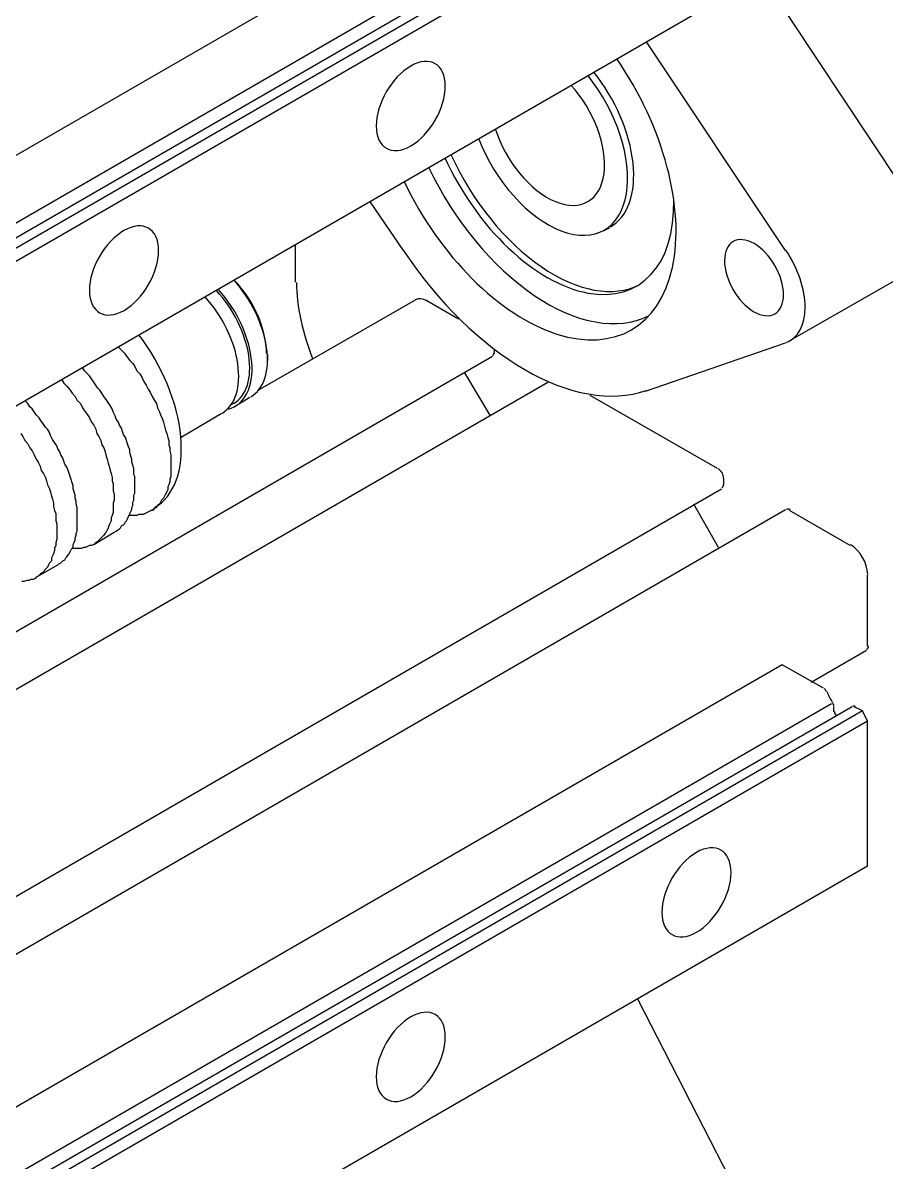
# Model space of a CAD drawing. Extents: x 23 to 317, y -101 to 289.
# Drawn here: x 208.3 to 220.91, y 150.94 to 167.58 of the extents above; entities that cross this region are included whole.
import ezdxf

# ---------------------------------------------------------------- set-up
doc = ezdxf.new("R2010")
doc.units = 0
doc.layers.get('0').update_dxf_attribs({"linetype": 'CONTINUOUS'})

msp = doc.modelspace()

# ---------------------------------------------------------------- linework, layer by layer
at = {"color": 7}
for points in [[(219.387989, 172.107344), (182.961095, 151.079705)], [(220.108422, 171.537001), (183.591474, 150.449327)], [(220.408602, 171.491974), (183.786591, 150.344263)], [(220.558692, 171.431938), (183.906663, 150.269218)], [(220.633737, 171.281848), (184.086772, 150.179164)], [(220.633737, 169.165576), (184.522033, 148.318046)], [(219.087808, 168.265034), (221.099017, 165.233212)], [(219.433016, 164.257626), (217.406798, 167.304457)], [(213.369371, 164.96305), (213.84966, 164.257626)], [(216.776419, 164.542797), (216.866473, 164.587824)], [(212.273713, 164.34768), (212.273713, 163.792346)], [(221.174062, 163.897409), (219.493052, 162.936832)], [(211.733388, 162.216399), (214.029768, 163.537193)], [(214.660147, 163.252021), (214.194868, 163.522184)], [(217.391789, 162.20139), (219.433016, 162.906814)], [(185.572665, 145.616422), (215.155445, 162.711697)], [(209.692161, 162.846778), (209.737188, 162.801751), (209.782215, 162.756724), (209.812233, 162.711697), (209.85726, 162.651661), (209.902288, 162.606633), (209.932306, 162.561606), (209.962324, 162.50157), (210.007351, 162.456543), (210.037369, 162.396507), (210.067387, 162.336471), (210.097405, 162.291444), (210.127423, 162.231408), (210.157441, 162.186381), (210.187459, 162.126345), (210.217477, 162.066309), (210.247495, 162.021282), (210.262504, 161.961246), (210.292522, 161.901209), (210.307531, 161.856182), (210.337549, 161.796146), (210.352558, 161.751119), (210.367567, 161.691083), (210.382576, 161.631047), (210.397585, 161.58602), (210.412594, 161.525984), (210.427603, 161.480957), (210.427603, 161.420921), (210.442612, 161.375894), (210.442612, 161.330867), (210.457621, 161.270831), (210.457621, 161.225804), (210.457621, 161.180776), (210.457621, 161.135749), (210.457621, 161.090722), (210.457621, 161.045695), (210.457621, 161.000668), (210.457621, 160.955641), (210.442612, 160.910614), (210.442612, 160.880596), (210.427603, 160.835569), (210.412594, 160.805551), (210.412594, 160.760524), (210.397585, 160.730506), (210.382576, 160.700488), (210.367567, 160.67047), (210.352558, 160.640452), (210.32254, 160.610434), (210.307531, 160.580416), (210.292522, 160.550398), (210.262504, 160.535389), (210.247495, 160.505371), (210.217477, 160.490361), (210.202468, 160.475352), (210.17245, 160.460343), (210.142432, 160.445334), (210.112414, 160.430325), (210.082396, 160.415316), (210.052378, 160.400307), (210.02236, 160.400307), (209.992342, 160.400307), (209.962324, 160.385298), (209.917297, 160.385298), (209.887279, 160.385298), (209.85726, 160.385298)], [(211.868469, 162.741715), (211.868469, 162.651661)], [(215.185463, 162.756724), (215.185463, 162.801751)], [(209.632125, 160.145154), (209.662143, 160.160163), (209.677152, 160.175172), (209.70717, 160.190181), (209.722179, 160.20519), (209.737188, 160.235208), (209.767206, 160.250217), (209.782215, 160.265226), (209.797224, 160.295244), (209.812233, 160.310253), (209.827242, 160.340271), (209.842251, 160.370289), (209.85726, 160.400307), (209.85726, 160.415316), (209.87227, 160.445334), (209.887279, 160.475352), (209.887279, 160.505371), (209.902288, 160.535389), (209.902288, 160.580416), (209.917297, 160.610434), (209.917297, 160.640452), (209.917297, 160.685479), (209.932306, 160.715497), (209.932306, 160.760524), (209.932306, 160.790542), (209.932306, 160.835569), (209.932306, 160.865587), (209.932306, 160.910614), (209.932306, 160.955641), (209.917297, 160.985659), (209.917297, 161.030686), (209.917297, 161.075713), (209.902288, 161.12074), (209.887279, 161.165767), (209.887279, 161.210795), (209.87227, 161.255822), (209.85726, 161.300849), (209.85726, 161.345876), (209.842251, 161.390903), (209.827242, 161.43593), (209.812233, 161.480957), (209.797224, 161.525984), (209.767206, 161.571011), (209.752197, 161.616038), (209.737188, 161.661065), (209.70717, 161.706092), (209.692161, 161.751119), (209.662143, 161.796146), (209.647134, 161.841173), (209.617116, 161.901209), (209.602107, 161.946237), (209.572089, 161.991264), (209.542071, 162.036291), (209.512053, 162.081318), (209.482035, 162.126345), (209.452017, 162.171372), (209.421999, 162.216399), (209.391981, 162.246417), (209.361963, 162.291444), (209.331945, 162.336471), (209.301927, 162.381498), (209.271909, 162.426525), (209.241891, 162.456543), (209.196864, 162.50157), (209.166846, 162.546597)], [(215.125427, 161.841173), (214.750201, 162.471552)], [(185.632701, 144.820944), (215.965932, 162.336471)], [(208.866665, 162.366489), (208.896683, 162.321462), (208.94171, 162.276435), (208.986737, 162.216399), (209.016755, 162.171372), (209.061782, 162.126345), (209.0918, 162.066309), (209.136827, 162.021282), (209.166846, 161.961246), (209.196864, 161.916218), (209.241891, 161.856182), (209.271909, 161.811155), (209.301927, 161.751119), (209.331945, 161.706092), (209.361963, 161.646056), (209.376972, 161.58602), (209.40699, 161.540993), (209.437008, 161.480957), (209.452017, 161.420921), (209.482035, 161.375894), (209.497044, 161.315858), (209.512053, 161.255822), (209.527062, 161.210795), (209.542071, 161.150758), (209.55708, 161.105731), (209.572089, 161.045695), (209.587098, 161.000668), (209.602107, 160.940632), (209.602107, 160.895605), (209.617116, 160.850578), (209.617116, 160.790542), (209.617116, 160.745515), (209.632125, 160.700488), (209.632125, 160.655461), (209.632125, 160.610434), (209.617116, 160.565407), (209.617116, 160.52038), (209.617116, 160.475352), (209.617116, 160.430325), (209.602107, 160.385298), (209.587098, 160.35528), (209.587098, 160.310253), (209.572089, 160.280235), (209.55708, 160.250217), (209.542071, 160.20519), (209.527062, 160.175172), (209.512053, 160.145154), (209.497044, 160.130145), (209.482035, 160.100127), (209.452017, 160.070109), (209.437008, 160.0551), (209.40699, 160.025082), (209.391981, 160.010073), (209.361963, 159.995064), (209.331945, 159.965046), (209.301927, 159.950037), (209.271909, 159.950037), (209.241891, 159.935028), (209.211873, 159.920019), (209.181855, 159.920019), (209.151837, 159.90501), (209.121818, 159.90501), (209.0918, 159.90501), (209.046773, 159.90501), (209.016755, 159.90501)], [(208.806629, 159.664865), (208.821638, 159.679874), (208.851656, 159.694883), (208.866665, 159.709892), (208.881674, 159.724901), (208.911692, 159.73991), (208.926701, 159.769928), (208.94171, 159.784938), (208.956719, 159.814956), (208.971728, 159.829965), (208.986737, 159.859983), (209.001746, 159.890001), (209.016755, 159.90501), (209.031764, 159.935028), (209.031764, 159.965046), (209.046773, 159.995064), (209.061782, 160.025082), (209.061782, 160.0551), (209.076791, 160.100127), (209.076791, 160.130145), (209.0918, 160.160163), (209.0918, 160.190181), (209.0918, 160.235208), (209.0918, 160.265226), (209.0918, 160.310253), (209.0918, 160.35528), (209.0918, 160.385298), (209.0918, 160.430325), (209.0918, 160.475352), (209.0918, 160.505371), (209.076791, 160.550398), (209.076791, 160.595425), (209.061782, 160.640452), (209.061782, 160.685479), (209.046773, 160.730506), (209.031764, 160.775533), (209.031764, 160.82056), (209.016755, 160.865587), (209.001746, 160.910614), (208.986737, 160.955641), (208.971728, 161.000668), (208.956719, 161.045695), (208.94171, 161.090722), (208.911692, 161.135749), (208.896683, 161.180776), (208.881674, 161.225804), (208.851656, 161.270831), (208.836647, 161.315858), (208.806629, 161.360885), (208.79162, 161.405912), (208.761602, 161.450939), (208.731584, 161.495966), (208.701566, 161.556002), (208.686557, 161.601029), (208.656539, 161.646056), (208.626521, 161.676074), (208.596503, 161.721101), (208.566485, 161.766128), (208.536467, 161.811155), (208.49144, 161.856182), (208.461422, 161.901209), (208.431404, 161.946237), (208.401385, 161.976255), (208.371367, 162.021282), (208.32634, 162.066309)], [(211.613316, 162.111336), (211.388181, 161.976255)], [(218.44242, 161.075713), (216.581302, 162.141354)], [(211.373172, 162.021282), (211.343154, 162.006273)], [(211.193063, 161.871191), (210.607712, 161.525984)], [(208.266304, 161.58602), (208.296322, 161.540993), (208.32634, 161.480957), (208.371367, 161.43593), (208.401385, 161.375894), (208.431404, 161.330867), (208.461422, 161.270831), (208.49144, 161.210795), (208.521458, 161.165767), (208.551476, 161.105731), (208.566485, 161.045695), (208.596503, 161.000668), (208.626521, 160.940632), (208.64153, 160.895605), (208.656539, 160.835569), (208.686557, 160.775533), (208.701566, 160.730506), (208.716575, 160.67047), (208.731584, 160.625443), (208.746593, 160.565407), (208.746593, 160.52038), (208.761602, 160.460343), (208.776611, 160.415316), (208.776611, 160.35528), (208.776611, 160.310253), (208.79162, 160.265226), (208.79162, 160.220199), (208.79162, 160.160163), (208.79162, 160.115136), (208.79162, 160.070109), (208.79162, 160.040091), (208.776611, 159.995064), (208.776611, 159.950037), (208.761602, 159.90501), (208.761602, 159.874992), (208.746593, 159.829965), (208.731584, 159.799947), (208.716575, 159.769928), (208.716575, 159.724901), (208.686557, 159.694883), (208.671548, 159.664865), (208.656539, 159.634847), (208.64153, 159.619838), (208.611512, 159.58982), (208.596503, 159.559802), (208.566485, 159.544793), (208.551476, 159.529784), (208.521458, 159.499766), (208.49144, 159.484757), (208.476431, 159.469748), (208.446413, 159.454739), (208.416394, 159.454739), (208.386376, 159.43973), (208.356358, 159.43973), (208.311331, 159.424721), (208.281313, 159.424721)], [(218.532475, 160.835569), (218.532475, 160.925623)], [(186.293098, 142.179356), (218.502457, 160.775533)], [(218.457429, 159.920019), (218.097213, 160.550398)], [(187.238666, 141.879176), (219.433016, 160.475352)], [(210.17245, 160.460343), (210.217477, 160.475352)], [(220.378584, 159.950037), (219.493052, 160.460343)], [(209.331945, 159.965046), (209.632125, 160.145154)], [(208.49144, 159.484757), (208.806629, 159.664865)], [(220.633737, 158.479153), (220.633737, 159.514775)], [(219.808241, 157.953837), (220.618728, 158.419117)], [(219.387989, 158.20899), (187.824018, 139.988039)], [(219.98835, 157.863783), (219.387989, 158.20899)], [(220.408602, 157.59362), (187.778991, 138.757299)], [(220.108422, 157.638648), (187.794, 138.982435)], [(220.13844, 157.518575), (220.13844, 157.59362)], [(220.633737, 155.267222), (220.633737, 157.383494), (220.558692, 157.533584), (220.43862, 157.59362)], [(220.633737, 157.383494), (187.748973, 138.397083)], [(220.558692, 157.533584), (187.763982, 138.5922)], [(220.633737, 155.267222), (187.433783, 136.100703)], [(217.271717, 153.331059), (220.543683, 146.952225)]]:
    msp.add_lwpolyline(points, dxfattribs=at)
for points in [[(214.467031, 166.657059), (214.466635, 166.978767), (214.240306, 167.109428), (213.961511, 166.948898)], [(217.783688, 164.010074), (217.971284, 164.872713), (217.654092, 166.060927), (216.970902, 167.054806)], [(213.961511, 166.948898), (213.682716, 166.788368), (213.457029, 166.397436), (213.457425, 166.075728)], [(217.110738, 165.085755), (217.195634, 165.593935), (216.970389, 166.284817), (216.546496, 166.816429)], [(217.208509, 165.536042), (217.16131, 165.978735), (216.950051, 166.468289), (216.63655, 166.861456)], [(213.962944, 165.783888), (214.241739, 165.944418), (214.467426, 166.33535), (214.467031, 166.657059)], [(216.784673, 165.380722), (216.83756, 165.775263), (216.640819, 166.301995), (216.302092, 166.67273)], [(213.457425, 166.075728), (213.45782, 165.754019), (213.684149, 165.623358), (213.962944, 165.783888)], [(215.196348, 166.034377), (215.348018, 165.555653), (215.705782, 165.121881), (216.073898, 164.970388)], [(214.94969, 165.894583), (215.19809, 165.261659), (215.683754, 164.721117), (216.166286, 164.540517)], [(214.459064, 165.610922), (214.93102, 164.579416), (215.77779, 163.777854), (216.546017, 163.635391)], [(214.549119, 165.655949), (214.858239, 164.980334), (215.338309, 164.384632), (215.866553, 164.02119)], [(216.87768, 164.59987), (217.133514, 164.747565), (217.255709, 165.093349), (217.208509, 165.536042)], [(214.222963, 165.47331), (214.592972, 164.695143), (215.153068, 164.015147), (215.764832, 163.601374)], [(216.073898, 164.970388), (216.442014, 164.818894), (216.731786, 164.986182), (216.784673, 165.380722)], [(213.866743, 165.262757), (214.3858, 164.174122), (215.25617, 163.305261), (216.097017, 163.036349)], [(216.166286, 164.540517), (216.648819, 164.359916), (217.025843, 164.577575), (217.110738, 165.085755)], [(216.546017, 163.635391), (217.314244, 163.492927), (217.823896, 164.042949), (217.802106, 164.990975)], [(210.279514, 164.255615), (210.279118, 164.577324), (210.052789, 164.707985), (209.773994, 164.547455)], [(209.773994, 164.547455), (209.495199, 164.386925), (209.269512, 163.995993), (209.269908, 163.674284)], [(218.976335, 164.356828), (218.738359, 164.493547), (218.544951, 164.381891), (218.544346, 164.107438)], [(209.775428, 163.382445), (210.054222, 163.542975), (210.27991, 163.933907), (210.279514, 164.255615)], [(213.853039, 164.261124), (214.890203, 162.703405), (216.364861, 161.852269), (217.402405, 162.212519)], [(219.406135, 163.612335), (219.40674, 163.886789), (219.214312, 164.220109), (218.976335, 164.356828)], [(219.721572, 163.426802), (219.721014, 163.688811), (219.61752, 163.996376), (219.440269, 164.262787)], [(218.544346, 164.107438), (218.543741, 163.832985), (218.736169, 163.499664), (218.974146, 163.362945)], [(215.866553, 164.02119), (216.394797, 163.657749), (216.91999, 163.561812), (217.307815, 163.757916)], [(216.097017, 163.036349), (216.937864, 162.767437), (217.596091, 163.147435), (217.783688, 164.010074)], [(211.85679, 162.841111), (211.807787, 163.180961), (211.62921, 163.547308), (211.379133, 163.821016)], [(211.856845, 162.751396), (211.856093, 163.10447), (211.669371, 163.529882), (211.385466, 163.825347)], [(212.294696, 163.79168), (212.2954, 163.444768), (212.377062, 163.057308), (212.53107, 162.670159)], [(209.269908, 163.674284), (209.270304, 163.352576), (209.496633, 163.221915), (209.775428, 163.382445)], [(211.436537, 162.600966), (211.387534, 162.940817), (211.208957, 163.307164), (210.958881, 163.580872)], [(211.596299, 162.723683), (211.546065, 163.053705), (211.36995, 163.408395), (211.126096, 163.670652)], [(211.641079, 162.622673), (211.611901, 162.982596), (211.426161, 163.388054), (211.153998, 163.685935)], [(214.201759, 163.517136), (214.135779, 163.555423), (214.072566, 163.561838), (214.026027, 163.53497)], [(215.764832, 163.601374), (216.376596, 163.187601), (216.982952, 163.078654), (217.434049, 163.301458)], [(218.974146, 163.362945), (219.212122, 163.226227), (219.405531, 163.337882), (219.406135, 163.612335)], [(219.44314, 162.915623), (219.619693, 162.976727), (219.72213, 163.164794), (219.721572, 163.426802)], [(210.603417, 161.54167), (210.558276, 162.032835), (210.332223, 162.579303), (209.989212, 163.026467)], [(211.37689, 162.022992), (211.564352, 162.131215), (211.646532, 162.393661), (211.596299, 162.723683)], [(211.624537, 162.119078), (211.818963, 162.231322), (211.905793, 162.50126), (211.85679, 162.841111)], [(215.159194, 162.726776), (215.174707, 162.735732), (215.183655, 162.754592), (215.18407, 162.779208)], [(211.204285, 161.878934), (211.398711, 161.991177), (211.485541, 162.261116), (211.436537, 162.600966)], [(211.295367, 161.942051), (211.538424, 162.003206), (211.670256, 162.262751), (211.641079, 162.622673)], [(210.221173, 160.502549), (210.507875, 160.668064), (210.648557, 161.050504), (210.603417, 161.54167)], [(218.531082, 160.933098), (218.531946, 160.984357), (218.496311, 161.046083), (218.451489, 161.070967)], [(218.506205, 160.790612), (218.521719, 160.799568), (218.530667, 160.818429), (218.531082, 160.843044)], [(219.502121, 160.470606), (219.480597, 160.482556), (219.459789, 160.484238), (219.444276, 160.475282)], [(220.634866, 159.528008), (220.634527, 159.686861), (220.522871, 159.880269), (220.385476, 159.959998)], [(220.622477, 158.434196), (220.637991, 158.443152), (220.646939, 158.462012), (220.647354, 158.486628)], [(220.035974, 157.81098), (220.031236, 157.830954), (220.017125, 157.849013), (220.000261, 157.856686)], [(220.04235, 157.81356), (220.059447, 157.757784), (220.089132, 157.702311), (220.12677, 157.655804)], [(220.142693, 157.601261), (220.142941, 157.61639), (220.136675, 157.632905), (220.125865, 157.645613)], [(220.450531, 157.601533), (220.439512, 157.606546), (220.428479, 157.606568), (220.419861, 157.601592)], [(220.149196, 157.525944), (220.148852, 157.504994), (220.160922, 157.482178), (220.178769, 157.470043)], [(218.639538, 155.175158), (218.639143, 155.496866), (218.412814, 155.627527), (218.134019, 155.466997)], [(218.134019, 155.466997), (217.855224, 155.306467), (217.629537, 154.915535), (217.629933, 154.593827)], [(218.135452, 154.301987), (218.414247, 154.462517), (218.639934, 154.853449), (218.639538, 155.175158)], [(217.629933, 154.593827), (217.630328, 154.272118), (217.856657, 154.141457), (218.135452, 154.301987)], [(214.467031, 152.773714), (214.466635, 153.095423), (214.240306, 153.226084), (213.961511, 153.065554)], [(213.961511, 153.065554), (213.682716, 152.905024), (213.457029, 152.514092), (213.457425, 152.192384)], [(213.962944, 151.900544), (214.241739, 152.061074), (214.467426, 152.452006), (214.467031, 152.773714)], [(213.457425, 152.192384), (213.45782, 151.870675), (213.684149, 151.740014), (213.962944, 151.900544)]]:
    msp.add_open_spline(points, degree=3, dxfattribs=at)

doc.saveas('drawing.dxf')
